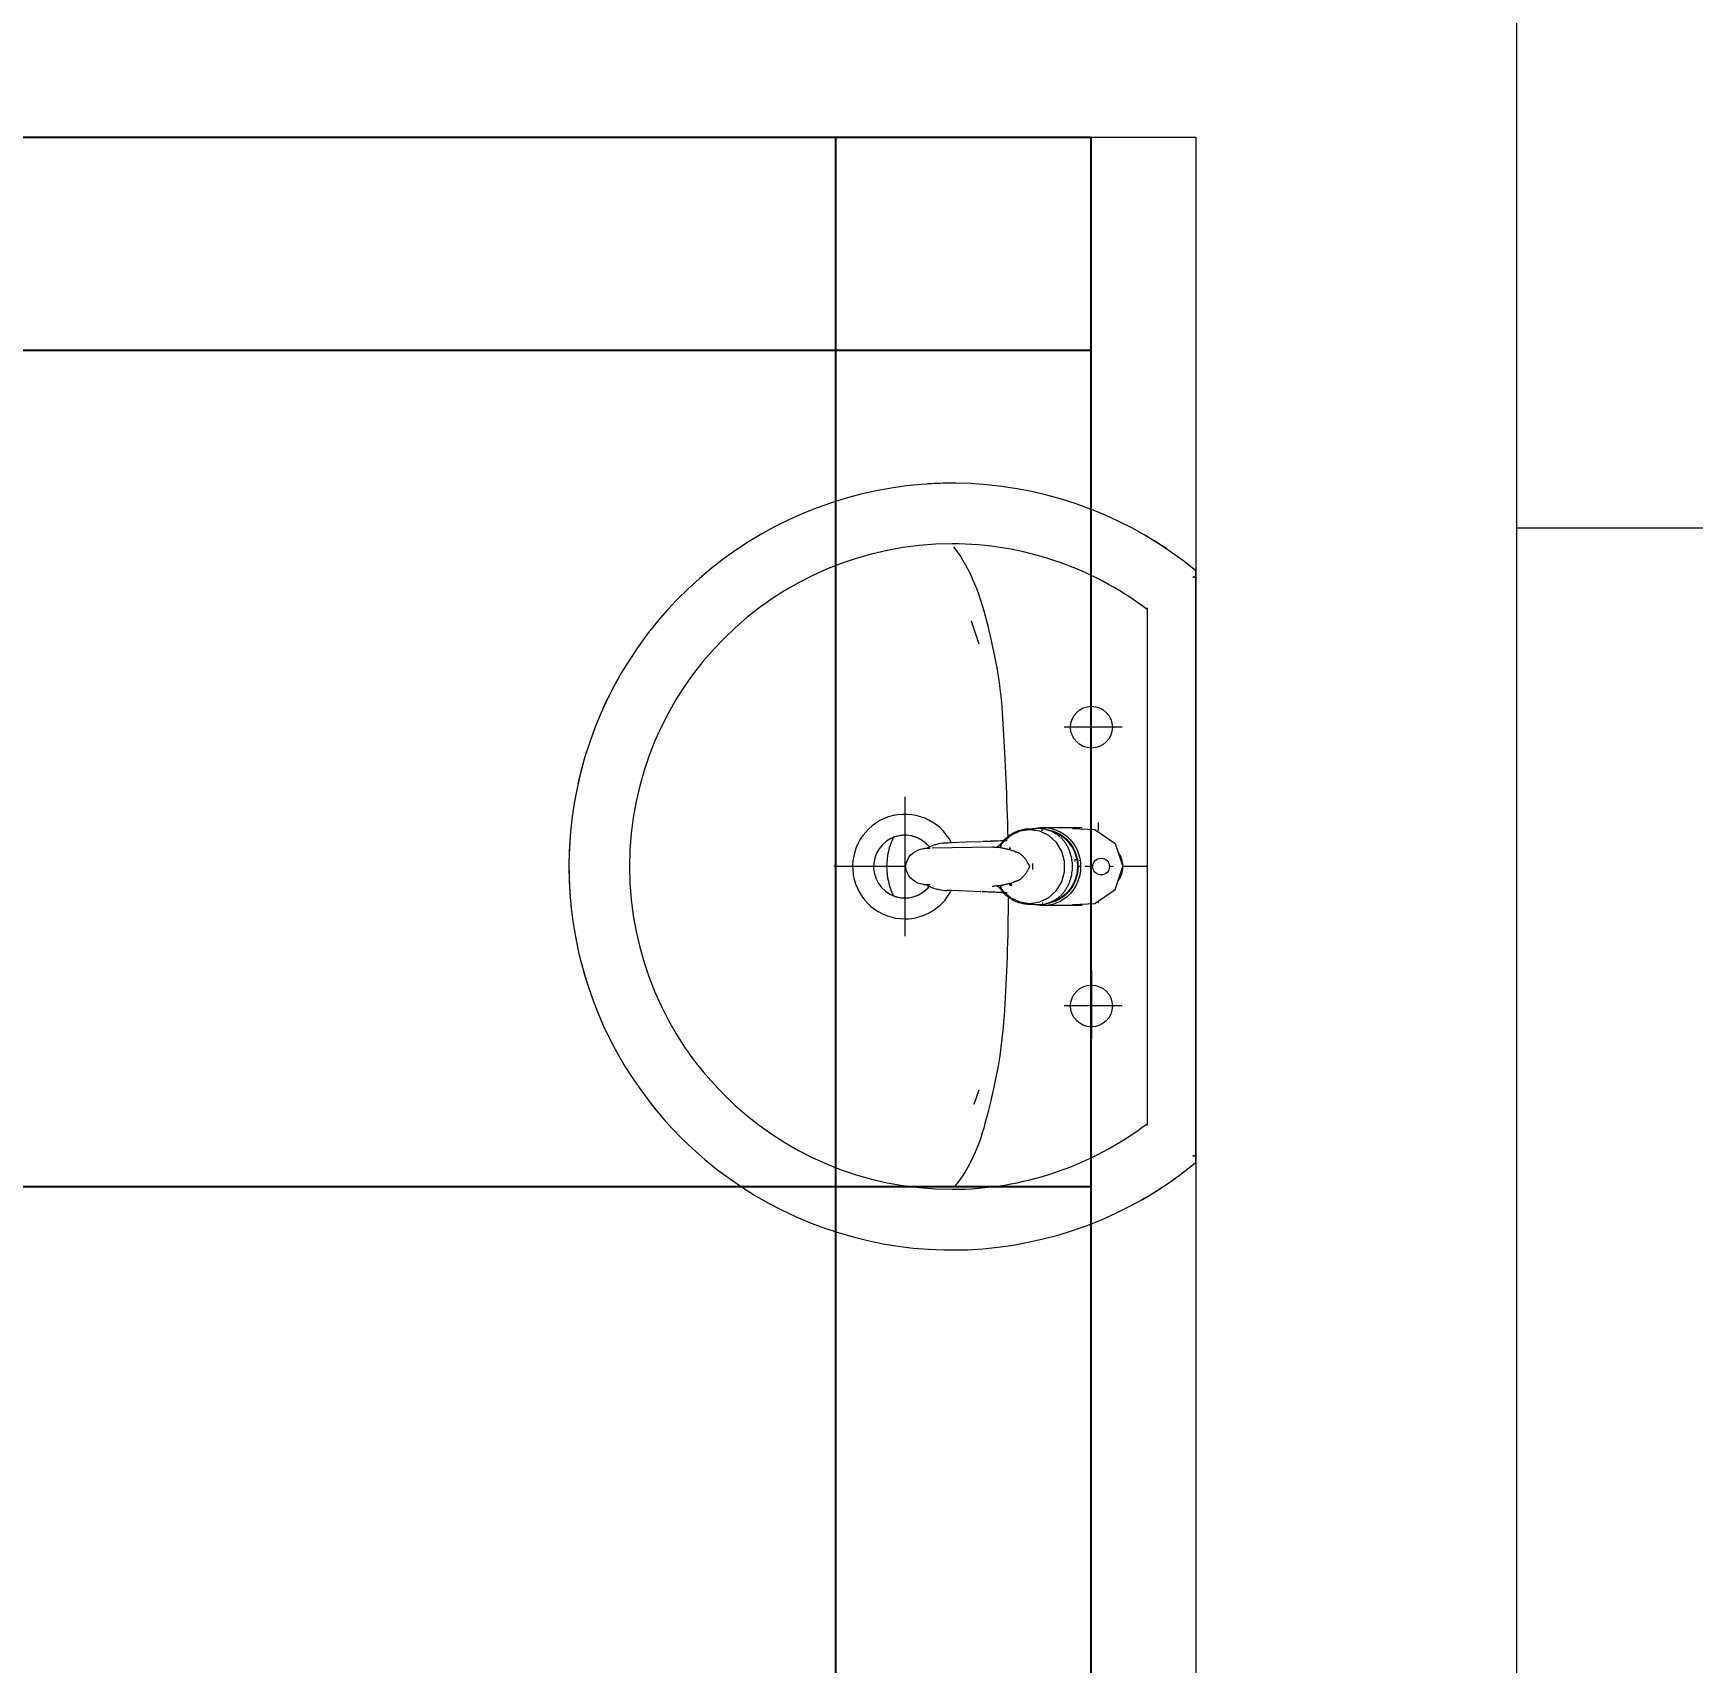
# Model space of a CAD drawing. Header units: inches. Extents: x -12418 to 472786, y -29325 to 19878.
# Drawn here: x 47983 to 49174, y -3942 to -2773 of the extents above; entities that cross this region are included whole.
import ezdxf
from ezdxf import colors
from ezdxf.entities.mleader import LeaderData, LeaderLine
from ezdxf.math import Vec2, Vec3

# ---------------------------------------------------------------- set-up
doc = ezdxf.new("R2010")
doc.units = ezdxf.units.IN
doc.header["$LTSCALE"] = 25
doc.header["$MEASUREMENT"] = 0
doc.linetypes.add('DASHDOT', pattern=[25.4, 12.7, -6.35, 0, -6.35])
doc.layers.get('0').update_dxf_attribs({"color": 8})
doc.layers.add('00-Ground Floor$0$False Ceiling', color=251, linetype='Continuous')
for name, color, linetype, lineweight in [('00-Ground Floor$0$LOADING', 253, 'Continuous', 5), ('00-Ground Floor$0$P-SANR-FIXT', 6, 'Continuous', 18), ('00-Ground Floor$0$P-SANR-FIXT-1', 6, 'Continuous', 13), ('00-Ground Floor$0$Proj', 251, 'Continuous', 5), ('00-Ground Floor$0$Walls', 251, 'Continuous', 5), ('E-LITE-CLNG-CNDT', 6, 'DASHDOT', 35), ('T-DATA-TEXT', 2, 'Continuous', 25)]:
    doc.layers.add(name, color=color, linetype=linetype, lineweight=lineweight)
doc.styles.add('DC_Elc_Romans', font='elc_romans.shx', dxfattribs={"width": 0.7})

# ---------------------------------------------------------------- blocks, each defined once
blk = doc.blocks.new('00-Ground Floor$0$FP_138-161_A_00_GFL_-0_080_Einreichung_Grundrisse_100')
at = {"layer": '00-Ground Floor$0$P-SANR-FIXT'}
blk.add_line((-0.0044, -0.0019), (-0.0045, -0.0021), dxfattribs=at)
at = {"layer": '00-Ground Floor$0$P-SANR-FIXT', "flags": 128}
blk.add_lwpolyline([(-0.0057, -0.0037), (-0.0058, -0.0039), (-0.006, -0.004)], dxfattribs=at)
blk = doc.blocks.new('00-Ground Floor$0$FP_139-161_A_00_GFL_-0_080_Einreichung_Grundrisse_100')
at = {"layer": '00-Ground Floor$0$P-SANR-FIXT'}
blk.add_line((0.0045, -0.0022), (0.0044, -0.002), dxfattribs=at)
at = {"layer": '00-Ground Floor$0$P-SANR-FIXT', "flags": 128}
blk.add_lwpolyline([(0.006, -0.004), (0.0059, -0.0039), (0.0057, -0.0038)], dxfattribs=at)
blk = doc.blocks.new('00-Ground Floor$0$IS_Ceraplus_B8204_BIM_BG _1_ - B8204AA - CERAPLUS single lever basin mixer with pop-up waste-V137-161_A_00_GFL_-0_080_Einreichung_Grundrisse_100')
at = {"layer": '00-Ground Floor$0$P-SANR-FIXT-1'}
h = blk.add_hatch(dxfattribs=at)
h.set_pattern_fill('FP_26', color=256, style=0, pattern_type=2)
h.set_pattern_definition([(225, (0.009, 0), (0.010607, -0.010607), []), (315, (0.009, 0), (0.010607, 0.010607), [])])
h.paths.add_polyline_path([(0.0056, -0.002), (0.0058, -0.0024), (0.0058, -0.0021)])
h.paths.add_polyline_path([(0.007, -0.0039), (0.0088, -0.0045), (0.0084, -0.0043)])
at = {"layer": '00-Ground Floor$0$LOADING'}
for p, q in [((-0.028, 0), (-0.028, -0.0281)), ((0.028, -0.0281), (0.028, 0)), ((-0.0274, -0.0337), (-0.0271, -0.0392)), ((-0.0262, -0.0282), (-0.0263, -0.0287)), ((0.0263, -0.0287), (0.0262, -0.0282)), ((0.0262, -0.0293), (0.0263, -0.0287)), ((0.0271, -0.0392), (0.0274, -0.0337)), ((-0.0137, -0.0512), (-0.0129, -0.0517)), ((0.0124, -0.052), (0.0133, -0.0515)), ((0.0185, -0.0618), (0.019, -0.0539)), ((0.019, -0.0539), (0.0188, -0.0561)), ((0.014, -0.0647), (0.0133, -0.1077))]:
    blk.add_line(p, q, dxfattribs=at)
at = {"layer": '00-Ground Floor$0$LOADING', "flags": 128}
for points in [[(-0.0272, -0.0069), (-0.0266, 0.009), (-0.0165, 0.0236), (0, 0.0291)], [(0.0272, -0.0069), (0.0266, 0.009), (0.0165, 0.0236), (0, 0.0291)], [(-0.0176, -0.0568), (-0.0224, -0.0513), (-0.0254, -0.0448), (-0.0264, -0.0376), (-0.0253, -0.0305), (-0.0222, -0.024), (-0.0172, -0.0186), (-0.0109, -0.0147), (-0.0037, -0.0127), (0.0037, -0.0127), (0.0109, -0.0147), (0.0172, -0.0186), (0.0222, -0.024), (0.0253, -0.0305), (0.0264, -0.0376), (0.0254, -0.0448), (0.0224, -0.0513), (0.0176, -0.0568)], [(-0.0271, -0.0393), (-0.027, -0.0403), (-0.0269, -0.0414), (-0.0267, -0.0424), (-0.0265, -0.0434), (-0.0262, -0.0444), (-0.0259, -0.0454), (-0.0255, -0.0464), (-0.0252, -0.0474), (-0.0247, -0.0484), (-0.0243, -0.0493), (-0.0238, -0.0502), (-0.0232, -0.0511), (-0.0226, -0.052), (-0.022, -0.0529), (-0.0214, -0.0537), (-0.0207, -0.0545), (-0.0199, -0.0553), (-0.0192, -0.0561), (-0.0184, -0.0568), (-0.0176, -0.0575), (-0.0173, -0.0577)], [(0.0173, -0.0577), (0.0181, -0.057), (0.0189, -0.0563), (0.0197, -0.0556), (0.0204, -0.0548), (0.0211, -0.054), (0.0218, -0.0532), (0.0224, -0.0523), (0.023, -0.0514), (0.0236, -0.0505), (0.0241, -0.0496), (0.0246, -0.0487), (0.025, -0.0477), (0.0254, -0.0467), (0.0258, -0.0458), (0.0261, -0.0448), (0.0264, -0.0437), (0.0266, -0.0427), (0.0268, -0.0417), (0.027, -0.0407), (0.0271, -0.0396), (0.0271, -0.0393)], [(-0.019, -0.0539), (-0.0185, -0.0615), (-0.0185, -0.0618)], [(-0.0162, -0.0579), (-0.0156, -0.058), (-0.0151, -0.0581), (-0.0146, -0.0583), (-0.0142, -0.0586), (-0.0139, -0.0588), (-0.0138, -0.0591)], [(-0.0138, -0.0591), (-0.0139, -0.0612), (-0.014, -0.0633)], [(0.0138, -0.0591), (0.0139, -0.0588), (0.0142, -0.0586), (0.0146, -0.0583), (0.0151, -0.0581), (0.0156, -0.058), (0.0162, -0.0579)], [(0.014, -0.0633), (0.0139, -0.0612), (0.0138, -0.0591)], [(0.0171, -0.0578), (0.0174, -0.0575), (0.0176, -0.0568)], [(0.0184, -0.0651), (0.0184, -0.0652), (0.0184, -0.0652), (0.0184, -0.0652), (0.0184, -0.0654), (0.0184, -0.0655)], [(-0.0181, -0.0728), (-0.0177, -0.083), (-0.0172, -0.0938)], [(0.0172, -0.0938), (0.0177, -0.083), (0.0181, -0.0728)], [(-0.0129, -0.1142), (-0.0124, -0.1161), (-0.0118, -0.1179), (-0.0109, -0.1197), (-0.0098, -0.1214), (-0.0084, -0.123), (-0.0067, -0.1244), (-0.0047, -0.1255), (-0.0025, -0.1263), (0, -0.1266)], [(0, -0.1266), (0.0025, -0.1263), (0.0047, -0.1255), (0.0067, -0.1244), (0.0084, -0.123), (0.0098, -0.1214), (0.0109, -0.1197), (0.0118, -0.1179), (0.0124, -0.1161), (0.0129, -0.1142)]]:
    blk.add_lwpolyline(points, dxfattribs=at)
at = {"layer": '00-Ground Floor$0$LOADING'}
for centre, radius, start, end in [((0, 0.0135), 0.00603, 0, 180), ((0, 0.0135), 0.00603, 180, 0), ((-0.009, 0), 0.005, 300, 315), ((0.009, 0), 0.005, 225, 240)]:
    blk.add_arc(centre, radius, start, end, dxfattribs=at)
for centre, major_axis, start_param, end_param in [((0, -0.0281), (-0.028, 0), 4.712389, 6.47291), ((0, -0.0287), (0.0267, 0), 1.570796, 3.036556), ((0, -0.0287), (-0.0263, 0), 4.712389, 5.759587), ((0, -0.0281), (0.028, 0), 6.093357, 7.853982), ((0, -0.0287), (0.0267, 0), 0.105099, 1.570796), ((0, -0.0287), (0.0262, 0), 0.523599, 1.570796), ((0, -0.0287), (0.0263, 0), 2.625648, 2.791756), ((0, -0.0287), (0.0262, 0), 0.349919, 0.515945), ((0, -0.0321), (0.0275, 0), 3.141823, 3.202701), ((0, -0.0321), (0.0275, 0), 3.239313, 3.439417), ((0, -0.0281), (0.028, 0), 3.371221, 3.483334), ((0, -0.0287), (0.0267, 0), 6.059374, 6.108652), ((0, -0.0321), (0.0275, 0), 5.985527, 6.185455), ((0, -0.0281), (0.028, 0), 5.94107, 6.05344), ((0, -0.0321), (0.0275, 0), 6.222066, 6.282955), ((0, -0.0312), (0.0248, 0), 4.111947, 4.191073), ((0, -0.0281), (0.028, 0), 4.202431, 4.259552), ((0, -0.0287), (0.0263, 0), 4.169225, 4.2325), ((0, -0.0281), (0.028, 0), 5.172057, 5.222265)]:
    blk.add_ellipse(centre, major_axis=major_axis, ratio=0.961262, start_param=start_param, end_param=end_param, dxfattribs=at)
for points, knots in [([(0.021, -0.0157), (0.0208, -0.0154), (0.0203, -0.0149), (0.0192, -0.0139), (0.0177, -0.0127), (0.0161, -0.0117), (0.0148, -0.0109), (0.0138, -0.0104), (0.0127, -0.0099), (0.0113, -0.0093), (0.0087, -0.0084), (0.0048, -0.0075), (0, -0.0071), (-0.0048, -0.0075), (-0.0087, -0.0084), (-0.0113, -0.0093), (-0.0127, -0.0099), (-0.0138, -0.0104), (-0.0148, -0.0109), (-0.0161, -0.0117), (-0.0177, -0.0127), (-0.0191, -0.0139), (-0.0202, -0.0149), (-0.0208, -0.0154), (-0.021, -0.0157)], [0.2222222, 0.2222222, 0.2222222, 0.2222222, 0.2361111, 0.25, 0.2777778, 0.3055556, 0.3194444, 0.3333333, 0.3472222, 0.3611111, 0.3888889, 0.4444444, 0.5, 0.5555556, 0.6111111, 0.6388889, 0.6527778, 0.6666667, 0.6805556, 0.6944444, 0.7222222, 0.75, 0.7638889, 0.7777778, 0.7777778, 0.7777778, 0.7777778]), ([(-0.0215, -0.0162), (-0.0216, -0.0163), (-0.0219, -0.0167), (-0.0227, -0.0177), (-0.0238, -0.0192), (-0.0249, -0.0211), (-0.0258, -0.0231), (-0.0266, -0.0253), (-0.0273, -0.0282), (-0.0275, -0.0305), (-0.0275, -0.0321)], [0.7859035, 0.7859035, 0.7859035, 0.7859035, 0.7916667, 0.8055556, 0.8333333, 0.8611111, 0.8888889, 0.9166667, 0.9444444, 1, 1, 1, 1]), ([(0.0275, -0.0321), (0.0275, -0.0305), (0.0273, -0.0282), (0.0266, -0.0253), (0.0258, -0.0231), (0.0249, -0.0211), (0.0238, -0.0192), (0.0227, -0.0177), (0.0219, -0.0167), (0.0216, -0.0163), (0.0215, -0.0162)], [0, 0, 0, 0, 0.0555556, 0.0833333, 0.1111111, 0.1388889, 0.1666667, 0.1944444, 0.2083333, 0.2142181, 0.2142181, 0.2142181, 0.2142181]), ([(0, -0.0357), (-0.0006, -0.0357), (-0.0013, -0.0357), (-0.002, -0.0357), (-0.0022, -0.0357)], [0, 0, 0, 0, 0.1, 0.1298359, 0.1298359, 0.1298359, 0.1298359]), ([(0.0022, -0.0357), (0.002, -0.0357), (0.0013, -0.0357), (0.0006, -0.0357), (0, -0.0357)], [0.8701578, 0.8701578, 0.8701578, 0.8701578, 0.9, 1, 1, 1, 1]), ([(0, -0.0378), (-0.0005, -0.038), (-0.0012, -0.0384), (-0.0021, -0.0389), (-0.0028, -0.0393), (-0.0035, -0.0397), (-0.0042, -0.04), (-0.0049, -0.0405), (-0.0055, -0.0409), (-0.0061, -0.0414), (-0.0067, -0.0419), (-0.0072, -0.0424), (-0.0078, -0.0429), (-0.0083, -0.0435), (-0.0088, -0.0441), (-0.0092, -0.0446), (-0.0096, -0.0452), (-0.01, -0.0459), (-0.0103, -0.0466), (-0.0105, -0.0472), (-0.0107, -0.0477), (-0.0108, -0.0481), (-0.0109, -0.0484), (-0.0111, -0.0489), (-0.0114, -0.0497), (-0.0118, -0.0509), (-0.0122, -0.0521), (-0.0124, -0.053), (-0.0126, -0.0537), (-0.0128, -0.0544), (-0.0129, -0.0552), (-0.0131, -0.0559), (-0.0132, -0.0566), (-0.0134, -0.0572), (-0.0136, -0.0581), (-0.0137, -0.0587), (-0.0138, -0.0591)], [0, 0, 0, 0, 0.055556, 0.083333, 0.111111, 0.138889, 0.166667, 0.194444, 0.222222, 0.25, 0.277778, 0.305556, 0.333333, 0.361111, 0.388889, 0.416667, 0.444444, 0.472222, 0.5, 0.527778, 0.541667, 0.555556, 0.569444, 0.583333, 0.611111, 0.666667, 0.722222, 0.75, 0.777778, 0.805556, 0.833333, 0.861111, 0.888889, 0.916667, 0.944444, 1, 1, 1, 1]), ([(0.0138, -0.0591), (0.0137, -0.0587), (0.0136, -0.0581), (0.0134, -0.0572), (0.0132, -0.0566), (0.0131, -0.0559), (0.0129, -0.0552), (0.0128, -0.0544), (0.0126, -0.0537), (0.0124, -0.053), (0.0122, -0.0521), (0.0118, -0.0509), (0.0114, -0.0497), (0.0111, -0.0489), (0.0109, -0.0484), (0.0108, -0.0481), (0.0107, -0.0477), (0.0105, -0.0472), (0.0103, -0.0466), (0.01, -0.0459), (0.0096, -0.0452), (0.0092, -0.0446), (0.0088, -0.0441), (0.0083, -0.0435), (0.0078, -0.0429), (0.0072, -0.0424), (0.0067, -0.0419), (0.0061, -0.0414), (0.0055, -0.0409), (0.0049, -0.0405), (0.0042, -0.04), (0.0035, -0.0397), (0.0028, -0.0393), (0.0021, -0.0389), (0.0012, -0.0384), (0.0005, -0.038), (0, -0.0378)], [0, 0, 0, 0, 0.055556, 0.083333, 0.111111, 0.138889, 0.166667, 0.194444, 0.222222, 0.25, 0.277778, 0.333333, 0.388889, 0.416667, 0.430556, 0.444444, 0.458333, 0.472222, 0.5, 0.527778, 0.555556, 0.583333, 0.611111, 0.638889, 0.666667, 0.694444, 0.722222, 0.75, 0.777778, 0.805556, 0.833333, 0.861111, 0.888889, 0.916667, 0.944444, 1, 1, 1, 1]), ([(-0.0188, -0.0538), (-0.0188, -0.0547), (-0.0186, -0.0582), (-0.0185, -0.0619), (-0.0184, -0.0646)], [0.6724021, 0.6724021, 0.6724021, 0.6724021, 0.75, 1, 1, 1, 1]), ([(-0.0162, -0.0579), (-0.0162, -0.0578), (-0.0163, -0.0578), (-0.0165, -0.0577), (-0.0166, -0.0575), (-0.0167, -0.0574), (-0.0169, -0.0573), (-0.017, -0.0572), (-0.0172, -0.0571), (-0.0173, -0.057), (-0.0175, -0.0569), (-0.0176, -0.0568)], [0, 0, 0, 0, 0.1, 0.2, 0.3, 0.4, 0.5, 0.6, 0.7, 0.8, 1, 1, 1, 1]), ([(-0.0148, -0.0587), (-0.015, -0.0586), (-0.0159, -0.0583), (-0.0167, -0.058), (-0.0172, -0.0578)], [0.8, 0.8, 0.8, 0.8, 0.85, 1, 1, 1, 1]), ([(0.0141, -0.0613), (0.0141, -0.0611), (0.0143, -0.0608), (0.0145, -0.0604), (0.0148, -0.06), (0.0151, -0.0596), (0.0153, -0.0594), (0.0155, -0.0592), (0.0156, -0.059), (0.0158, -0.0588), (0.016, -0.0587), (0.0163, -0.0585), (0.0165, -0.0583), (0.0166, -0.0582)], [0.3333333, 0.3333333, 0.3333333, 0.3333333, 0.4166667, 0.5, 0.5833333, 0.6666667, 0.7083333, 0.75, 0.7916667, 0.8333333, 0.875, 0.9166667, 1, 1, 1, 1]), ([(0.0176, -0.0568), (0.0175, -0.0569), (0.0173, -0.057), (0.0172, -0.0571), (0.017, -0.0572), (0.0169, -0.0573), (0.0167, -0.0574), (0.0166, -0.0575), (0.0165, -0.0577), (0.0163, -0.0578), (0.0162, -0.0578), (0.0162, -0.0579)], [0, 0, 0, 0, 0.2, 0.3, 0.4, 0.5, 0.6, 0.7, 0.8, 0.9, 1, 1, 1, 1]), ([(0.0184, -0.0646), (0.0185, -0.0619), (0.0186, -0.0582), (0.0188, -0.0547), (0.0188, -0.0538)], [0, 0, 0, 0, 0.25, 0.3275586, 0.3275586, 0.3275586, 0.3275586]), ([(-0.0131, -0.1116), (-0.0132, -0.1115), (-0.0135, -0.1109), (-0.0141, -0.1099), (-0.0147, -0.1086), (-0.0153, -0.1072), (-0.0159, -0.1053), (-0.0167, -0.1021), (-0.0171, -0.0992), (-0.0171, -0.0973)], [0.4856715, 0.4856715, 0.4856715, 0.4856715, 0.5, 0.55, 0.6, 0.65, 0.7, 0.8, 1, 1, 1, 1]), ([(0.0131, -0.1116), (0.0133, -0.1113), (0.0137, -0.1106), (0.0142, -0.1096), (0.0147, -0.1084), (0.0153, -0.1072), (0.0159, -0.1053), (0.0167, -0.1021), (0.0171, -0.0992), (0.0171, -0.0973)], [-0.5143371, -0.5143371, -0.5143371, -0.5143371, -0.475, -0.4375, -0.4, -0.35, -0.3, -0.2, 0, 0, 0, 0]), ([(-0.0132, -0.1091), (-0.0132, -0.1096), (-0.0132, -0.1103), (-0.0132, -0.1111), (-0.0132, -0.1115), (-0.0132, -0.1118), (-0.0131, -0.1122), (-0.0131, -0.1125), (-0.0131, -0.1128), (-0.0131, -0.1131), (-0.013, -0.1134), (-0.013, -0.1138), (-0.0129, -0.1141), (-0.0129, -0.1142)], [0.2, 0.2, 0.2, 0.2, 0.4, 0.5, 0.55, 0.6, 0.65, 0.7, 0.75, 0.8, 0.85, 0.9, 1, 1, 1, 1]), ([(0.0129, -0.1142), (0.0129, -0.1141), (0.013, -0.1138), (0.013, -0.1134), (0.0131, -0.1131), (0.0131, -0.1128), (0.0131, -0.1125), (0.0131, -0.1122), (0.0132, -0.1118), (0.0132, -0.1115), (0.0132, -0.1111), (0.0132, -0.1103), (0.0132, -0.1096), (0.0132, -0.1091)], [0, 0, 0, 0, 0.1, 0.15, 0.2, 0.25, 0.3, 0.35, 0.4, 0.45, 0.5, 0.6, 0.8, 0.8, 0.8, 0.8])]:
    blk.add_open_spline(points, degree=3, knots=knots, dxfattribs=at)
for points in [[(-0.0172, -0.0578), (-0.0171, -0.0578), (-0.0169, -0.058), (-0.0167, -0.0581), (-0.0166, -0.0582)], [(-0.0162, -0.0579), (-0.0162, -0.0579), (-0.0164, -0.0581), (-0.0165, -0.0582), (-0.0166, -0.0583), (-0.0166, -0.0582), (-0.0166, -0.0582)], [(-0.0166, -0.0582), (-0.0163, -0.0585), (-0.0156, -0.059), (-0.0148, -0.0599), (-0.0142, -0.0609), (-0.0139, -0.0617), (-0.0138, -0.0621)], [(0.0172, -0.0578), (0.0168, -0.0579), (0.0158, -0.0583), (0.0147, -0.0587), (0.0141, -0.059)], [(0.0166, -0.0582), (0.0166, -0.0582), (0.0166, -0.0583), (0.0165, -0.0582), (0.0164, -0.0581), (0.0162, -0.0579), (0.0162, -0.0579)], [(0.0166, -0.0582), (0.0167, -0.0582), (0.0168, -0.0581), (0.0169, -0.058), (0.0169, -0.058)], [(0.0169, -0.058), (0.017, -0.0579), (0.0171, -0.0579), (0.0171, -0.0578)], [(-0.0184, -0.0646), (-0.0183, -0.0659), (-0.0182, -0.0684), (-0.0181, -0.0709), (-0.0181, -0.0721)], [(-0.014, -0.0633), (-0.014, -0.0633), (-0.014, -0.0633), (-0.014, -0.0633)], [(-0.014, -0.0646), (-0.014, -0.0644), (-0.014, -0.064), (-0.014, -0.0635), (-0.014, -0.0633)], [(0.014, -0.0633), (0.014, -0.0633), (0.014, -0.0633), (0.014, -0.0633)], [(0.014, -0.0633), (0.014, -0.0635), (0.014, -0.064), (0.014, -0.0644), (0.014, -0.0647)], [(0.0181, -0.0721), (0.0181, -0.0709), (0.0182, -0.0684), (0.0183, -0.0659), (0.0184, -0.0646)], [(-0.0172, -0.0938), (-0.0172, -0.0944), (-0.0172, -0.0956), (-0.0171, -0.0967), (-0.0171, -0.0973)], [(0.0171, -0.0973), (0.0171, -0.0967), (0.0172, -0.0956), (0.0172, -0.0944), (0.0172, -0.0938)]]:
    blk.add_open_spline(points, degree=3, dxfattribs=at)
for name in ['00-Ground Floor$0$FP_138-161_A_00_GFL_-0_080_Einreichung_Grundrisse_100', '00-Ground Floor$0$FP_139-161_A_00_GFL_-0_080_Einreichung_Grundrisse_100']:
    blk.add_blockref(name, (0, 0), dxfattribs=at)
blk = doc.blocks.new('00-Ground Floor$0$_100_WB_KER_REN_55x45x18 - _100_WB_KER_REN_55x45x18-V63-161_A_00_GFL_-0_080_Einreichung_Grundrisse_100')
at = {"layer": '00-Ground Floor$0$LOADING'}
for p, q in [((-0.2075, 0.225), (-0.2075, 0.2227)), ((0.2074, 0.225), (-0.2074, 0.225)), ((0.2075, 0.2227), (0.2075, 0.225)), ((-0.1855, 0.1899), (0.1855, 0.1899)), ((0, 0.1899), (0, 0.1724)), ((-0.1, 0.172), (-0.1, 0.1303)), ((0.1, 0.172), (0.1, 0.1303)), ((-0.0259, 0.155), (-0.0315, 0.155)), ((0, 0.1656), (0, 0.1628)), ((0.026, 0.155), (0.0248, 0.155)), ((-0.0744, 0.15), (-0.1234, 0.15)), ((0, 0.1509), (0, 0.1454)), ((0.0744, 0.15), (0.1234, 0.15)), ((0, 0.1422), (0, 0.1399)), ((-0.1763, 0.0637), (-0.1598, 0.0692)), ((0.1605, 0.0691), (0.1707, 0.0656)), ((-0.05, 0.0161), (0.05, 0.0161)), ((0, 0.0168), (0, -0.0348))]:
    blk.add_line(p, q, dxfattribs=at)
at = {"layer": '00-Ground Floor$0$LOADING', "flags": 128}
for points in [[(-0.2121, 0.225), (-0.219, 0.2164), (-0.2254, 0.2075), (-0.2316, 0.1983), (-0.2373, 0.189), (-0.2427, 0.1794), (-0.2476, 0.1696), (-0.2522, 0.1596), (-0.2564, 0.1494), (-0.2602, 0.1391), (-0.2635, 0.1286), (-0.2665, 0.118), (-0.269, 0.1073), (-0.271, 0.0965), (-0.2727, 0.0856), (-0.2739, 0.0747), (-0.2747, 0.0637), (-0.275, 0.0527), (-0.275, 0.05)], [(0.275, 0.05), (0.2748, 0.061), (0.2741, 0.072), (0.273, 0.0829), (0.2715, 0.0938), (0.2695, 0.1046), (0.2671, 0.1154), (0.2643, 0.126), (0.261, 0.1365), (0.2574, 0.1469), (0.2533, 0.1571), (0.2488, 0.1671), (0.2439, 0.177), (0.2387, 0.1866), (0.233, 0.1961), (0.227, 0.2053), (0.2206, 0.2142), (0.2138, 0.2229), (0.2121, 0.225)], [(-0.275, 0.05), (-0.2748, 0.039), (-0.2741, 0.028), (-0.273, 0.0171), (-0.2715, 0.0062), (-0.2695, -0.0046), (-0.2671, -0.0154), (-0.2643, -0.026), (-0.261, -0.0365), (-0.2574, -0.0469), (-0.2533, -0.0571), (-0.2488, -0.0671), (-0.2439, -0.077), (-0.2387, -0.0866), (-0.233, -0.0961), (-0.227, -0.1053), (-0.2206, -0.1142), (-0.2138, -0.1229), (-0.2067, -0.1313), (-0.1993, -0.1395), (-0.1916, -0.1473), (-0.1836, -0.1548), (-0.1752, -0.162), (-0.1666, -0.1688), (-0.1577, -0.1753), (-0.1486, -0.1814), (-0.1392, -0.1872), (-0.1296, -0.1925), (-0.1198, -0.1975), (-0.1098, -0.2021), (-0.0996, -0.2063), (-0.0893, -0.2101), (-0.0788, -0.2135), (-0.0682, -0.2164), (-0.0575, -0.2189), (-0.0467, -0.221), (-0.0359, -0.2227), (-0.0249, -0.2239), (-0.014, -0.2246), (-0.003, -0.225), (0.008, -0.2249), (0.019, -0.2243), (0.03, -0.2234), (0.0409, -0.2219), (0.0517, -0.2201), (0.0625, -0.2178), (0.0731, -0.2151), (0.0837, -0.212), (0.0941, -0.2084), (0.1043, -0.2044), (0.1144, -0.2001), (0.1243, -0.1953), (0.1341, -0.1901), (0.1436, -0.1846), (0.1528, -0.1786), (0.1618, -0.1723), (0.1706, -0.1657), (0.1791, -0.1587), (0.1873, -0.1514), (0.1952, -0.1437), (0.2028, -0.1358), (0.21, -0.1275), (0.217, -0.119), (0.2236, -0.1101), (0.2298, -0.1011), (0.2356, -0.0918), (0.2411, -0.0822), (0.2462, -0.0725), (0.2509, -0.0625), (0.2552, -0.0524), (0.2591, -0.0421), (0.2626, -0.0317), (0.2656, -0.0211), (0.2683, -0.0104), (0.2705, 0.0003), (0.2722, 0.0112), (0.2736, 0.0221), (0.2745, 0.0331), (0.2749, 0.0441), (0.275, 0.05)]]:
    blk.add_lwpolyline(points, dxfattribs=at)
at = {"layer": '00-Ground Floor$0$LOADING'}
for centre in [(-0.1, 0.15), (0.1, 0.15)]:
    blk.add_circle(centre, 0.015, dxfattribs=at)
for centre, radius, start, end in [((0, 0.05), 0.275, 140.4788, 141.2381), ((0, 0.05), 0.275, 38.7619, 39.5212), ((0, 0.05), 0.275, 145.9324, 150.3591), ((0, 0.05), 0.275, 29.6409, 34.0676), ((0, 0.05), 0.2315, 142.8209, 180), ((0, 0.05), 0.2315, 0, 37.1791), ((0, 0.155), 0.0175, 54.0899, 125.9101), ((0, 0.155), 0.0175, 68.869, 83.8798), ((0, 0.155), 0.0175, 251.9463, 258.2346), ((0, 0.05), 0.275, 180, 183.6225), ((0, 0.05), 0.2315, 180, 0), ((0, 0.0161), 0.0375, 117.1305, 0), ((0, 0.0161), 0.0375, 0, 61.4146), ((0, 0.0161), 0.0225, 129.5025, 0), ((0, 0.0161), 0.0225, 156.725, 162.0134), ((0, 0.0161), 0.0225, 138.0808, 143.3939), ((0, 0.0161), 0.0225, 0, 51.4286), ((0, 0.0161), 0.0225, 36.616, 41.9265), ((0, 0.0161), 0.0225, 17.9887, 23.276), ((0, 0.0161), 0.0225, 180, 193.3417), ((0, 0.0161), 0.0225, 346.6583, 0), ((0, 0.0161), 0.0225, 197.0466, 201.508), ((0, 0.05), 0.047, 243.4433, 296.5567), ((0, 0.0161), 0.0225, 338.492, 342.9534), ((0, 0.05), 0.275, 307.6689, 312), ((0, 0.05), 0.275, 240, 245.6589), ((0, 0.05), 0.275, 252, 257.5535), ((0, 0.05), 0.275, 282.9241, 288), ((0, 0.05), 0.275, 264, 276)]:
    blk.add_arc(centre, radius, start, end, dxfattribs=at)
for points, knots in [([(-0.2074, 0.225), (-0.2078, 0.225), (-0.2086, 0.225), (-0.2095, 0.225), (-0.2102, 0.225), (-0.2106, 0.225), (-0.2109, 0.225), (-0.2111, 0.225), (-0.2114, 0.225), (-0.2116, 0.225), (-0.2118, 0.225), (-0.2119, 0.225), (-0.2119, 0.225)], [-1, -1, -1, -1, -0.8333333, -0.6666667, -0.5833333, -0.5, -0.4583333, -0.4166667, -0.3333333, -0.2916667, -0.25, -0.1666667, -0.1666667, -0.1666667, -0.1666667]), ([(0.2119, 0.225), (0.2119, 0.225), (0.2118, 0.225), (0.2116, 0.225), (0.2114, 0.225), (0.2111, 0.225), (0.2109, 0.225), (0.2106, 0.225), (0.2102, 0.225), (0.2095, 0.225), (0.2086, 0.225), (0.2078, 0.225), (0.2074, 0.225)], [-0.8333333, -0.8333333, -0.8333333, -0.8333333, -0.75, -0.7083333, -0.6666667, -0.5833333, -0.5416667, -0.5, -0.4166667, -0.3333333, -0.1666667, 0, 0, 0, 0]), ([(-0.0037, 0.1721), (-0.0046, 0.1719), (-0.0064, 0.1714), (-0.0081, 0.1705), (-0.009, 0.17)], [0.5653198, 0.5653198, 0.5653198, 0.5653198, 0.6111111, 0.6666667, 0.6666667, 0.6666667, 0.6666667]), ([(0.009, 0.17), (0.0086, 0.1703), (0.0077, 0.1708), (0.0059, 0.1715), (0.0046, 0.1719), (0.0037, 0.1721)], [0.3333333, 0.3333333, 0.3333333, 0.3333333, 0.3611111, 0.3888889, 0.4346482, 0.4346482, 0.4346482, 0.4346482]), ([(-0.2294, 0.0509), (-0.2103, 0.066), (-0.1431, 0.0839), (-0.1084, 0.0863), (-0.0496, 0.0893), (-0.0206, 0.0899)], [0.0392191, 0.0392191, 0.0392191, 0.0392191, 0.1715289, 0.4228457, 0.6475389, 0.6475389, 0.6475389, 0.6475389]), ([(0.0209, 0.0903), (0.0512, 0.0901), (0.1113, 0.0879), (0.1514, 0.0828), (0.2115, 0.0665), (0.2292, 0.052)], [0.7533082, 0.7533082, 0.7533082, 0.7533082, 0.9865548, 1.235629, 1.3638988, 1.3638988, 1.3638988, 1.3638988]), ([(-0.0141, 0.0337), (-0.0162, 0.0319), (-0.0207, 0.0267), (-0.0225, 0.02), (-0.0225, 0.0161)], [0.7144203, 0.7144203, 0.7144203, 0.7144203, 0.8333333, 1, 1, 1, 1]), ([(0.0225, 0.0161), (0.0225, 0.0187), (0.0216, 0.0239), (0.0182, 0.0298), (0.0152, 0.0327), (0.0141, 0.0337)], [0, 0, 0, 0, 0.1111111, 0.2222222, 0.285568, 0.285568, 0.285568, 0.285568])]:
    blk.add_open_spline(points, degree=3, knots=knots, dxfattribs=at)
for points in [[(-0.2075, 0.2227), (-0.2075, 0.2231), (-0.2075, 0.2235), (-0.2075, 0.2239)], [(0.2075, 0.2239), (0.2075, 0.2235), (0.2075, 0.2231), (0.2075, 0.2227)], [(-0.1852, 0.1899), (-0.1853, 0.1899), (-0.1854, 0.1899), (-0.1855, 0.1899)], [(0.1855, 0.1899), (0.1854, 0.1899), (0.1853, 0.1899), (0.1852, 0.1899)], [(-0.0009, 0.1725), (-0.0013, 0.1725), (-0.0018, 0.1724), (-0.0022, 0.1724)], [(0.0022, 0.1724), (0.0018, 0.1724), (0.0013, 0.1725), (0.0009, 0.1725)], [(-0.0225, 0.0161), (-0.0225, 0.0147), (-0.0222, 0.012), (-0.0215, 0.0093), (-0.021, 0.008)], [(0.021, 0.008), (0.0215, 0.0093), (0.0222, 0.012), (0.0225, 0.0147), (0.0225, 0.0161)]]:
    blk.add_open_spline(points, degree=3, dxfattribs=at)
at = {"layer": '00-Ground Floor$0$LOADING', "xscale": -1, "rotation": 5.088887490341627e-12}
blk.add_blockref('00-Ground Floor$0$IS_Ceraplus_B8204_BIM_BG _1_ - B8204AA - CERAPLUS single lever basin mixer with pop-up waste-V137-161_A_00_GFL_-0_080_Einreichung_Grundrisse_100', (0, 0.1434), dxfattribs=at)
blk = doc.blocks.new('00-Ground Floor$0$A$Ce9e1c4c3')
at = {"layer": '00-Ground Floor$0$False Ceiling', "color": 254}
for p, q in [((-54641.5, -2847.4, 0), (-51257.6, -2847.4, 0)), ((-51257.6, -2847.4, 0), (-51257.6, -6847.4, 0))]:
    blk.add_line(p, q, dxfattribs=at)
at = {"layer": '00-Ground Floor$0$False Ceiling', "color": 254, "linetype": 'Continuous'}
for p, q in [((-51440.6, -6847.4), (-51440.6, -2847.4)), ((-54641.5, -3000), (-51257.6, -3000)), ((-54641.5, -3600), (-51257.6, -3600))]:
    blk.add_line(p, q, dxfattribs=at)
blk = doc.blocks.new('00-Ground Floor')
at = {"layer": '00-Ground Floor$0$Proj', "elevation": 0}
blk.add_lwpolyline([(49047.9, -3127.4), (52147.9, -3127.4), (52147.9, -947.4)], dxfattribs=at)
at = {"layer": '00-Ground Floor$0$Walls'}
for p, q in [((49047.9, -2747.4, 0), (49047.9, -4090.8, 0)), ((45282.9, -2847.4, 0), (48817.9, -2847.4, 0)), ((48817.9, -2847.4, 0), (48817.9, -4090.8, 0))]:
    blk.add_line(p, q, dxfattribs=at)
at = {"layer": '00-Ground Floor$0$False Ceiling', "color": 254}
blk.add_blockref('00-Ground Floor$0$A$Ce9e1c4c3', (100000, 0), dxfattribs=at)
at = {"layer": '00-Ground Floor$0$LOADING', "xscale": 1000, "yscale": 1000, "zscale": 1000, "rotation": 270}
blk.add_blockref('00-Ground Floor$0$_100_WB_KER_REN_55x45x18 - _100_WB_KER_REN_55x45x18-V63-161_A_00_GFL_-0_080_Einreichung_Grundrisse_100', (48592.9, -3370.5, 0), dxfattribs=at)
blk = doc.blocks.new('DC_Arrow-ArrowEllipse')
at = {"color": 0}
blk.add_ellipse((0, 0), major_axis=(0.4, 0), ratio=0.4, dxfattribs=at)
at = {"color": 0, "ltscale": 0.5}
blk.add_solid([(-1.4, 0.1667), (-0.4, 0), (-1.4, -0.1667)], dxfattribs=at)

msp = doc.modelspace()

# ---------------------------------------------------------------- block references
at = {"layer": 'E-LITE-CLNG-CNDT'}
msp.add_blockref('00-Ground Floor', (0, 0), dxfattribs=at)

# ---------------------------------------------------------------- leaders
at = {"layer": 'T-DATA-TEXT'}
ml = msp.add_multileader_mtext('Standard', dxfattribs=at)
ml.set_content('LINE 1 TO SOUND RACK\\PIN DATA ROOM  ', color=256, style='DC_Elc_Romans')
ml.set_leader_properties(color=45)
ml.set_arrow_properties(name='DC_Arrow-ArrowEllipse')
ml.build(insert=Vec2(0, 0))
ml.multileader.update_dxf_attribs({"dogleg_length": 2, "arrow_head_size": 200, "scale": 100})
ctx = ml.context
ctx.base_point, ctx.scale, ctx.char_height, ctx.arrow_head_size, ctx.landing_gap_size, ctx.plane_origin = Vec3(12444.3, -3100.5, 0), 100, 200, 200, 200, Vec3(17205.9, 2234.9, 0)
notes = []
notes.append((ctx, [(0, (1, 1, 0), (12244.3, -3100.5, 0), (1, 0), 200, [(0, [(11812.3, -2440.2, 0)], 0, [])])]))
ctx.mtext.insert, ctx.mtext.width, ctx.mtext.flow_direction = Vec3(12644.3, -3000.5, 0), 2820.295, 5
ml = msp.add_multileader_mtext('Standard', dxfattribs=at)
ml.set_content('LINE 6,7,8,9&10 \\PUP TO 2ND FLOOR  ', color=256, style='DC_Elc_Romans')
ml.set_leader_properties(color=45)
ml.build(insert=Vec2(0, 0))
ml.multileader.update_dxf_attribs({"dogleg_length": 2, "arrow_head_size": 200, "scale": 100})
ctx = ml.context
ctx.base_point, ctx.scale, ctx.char_height, ctx.arrow_head_size, ctx.landing_gap_size, ctx.plane_origin = Vec3(17059.7, -2912.8, -0.1), 100, 200, 200, 200, Vec3(30339.4, -650.7, -0.1)
notes.append((ctx, [(1, (1, 1, 0), (19633.1, -2912.8, -0.1), (-1, 0), 200, [(0, [(20323.6, -2798, -0.1)], 0, [])])]))
ctx.mtext.insert, ctx.mtext.width, ctx.mtext.flow_direction = Vec3(17259.7, -2812.8, -0.1), 2820.295, 5
ml = msp.add_multileader_mtext('Standard', dxfattribs=at)
ml.set_content('PUBLIC ADDRESS\\PRACK FOR PAGING \\PAND BACKGROUND MUSIC', color=256, style='DC_Elc_Romans')
ml.set_leader_properties(color=45)
ml.build(insert=Vec2(0, 0))
ml.multileader.update_dxf_attribs({"dogleg_length": 2, "arrow_head_size": 200, "scale": 100})
ctx = ml.context
ctx.base_point, ctx.scale, ctx.char_height, ctx.arrow_head_size, ctx.landing_gap_size, ctx.plane_origin = Vec3(24257.3, -3688.1), 100, 200, 200, 200, Vec3(21785.8, -948.5)
notes.append((ctx, [(0, (1, 1, 0), (24057.3, -3688.1), (1, 0), 200, [(1, [(21214.6, -6047.4)], 0, [])])]))
ctx.mtext.insert, ctx.mtext.width, ctx.mtext.flow_direction = Vec3(24457.3, -3588.1), 4483.29, 5
ml = msp.add_multileader_mtext('Standard', dxfattribs=at)
ml.set_content('LINE 3 TO SOUND RACK\\PIN DATA ROOM  ', color=256, style='DC_Elc_Romans')
ml.set_leader_properties(color=45)
ml.set_arrow_properties(name='DC_Arrow-ArrowEllipse')
ml.build(insert=Vec2(0, 0))
ml.multileader.update_dxf_attribs({"dogleg_length": 2, "arrow_head_size": 200, "scale": 100})
ctx = ml.context
ctx.base_point, ctx.scale, ctx.char_height, ctx.arrow_head_size, ctx.landing_gap_size, ctx.plane_origin = Vec3(15417.5, -3725.9, 0), 100, 200, 200, 200, Vec3(33834.9, 2941.3, 0)
notes.append((ctx, [(1, (1, 1, 0), (18597.5, -3725.9, 0), (-1, 0), 200, [(0, [(19555.7, -4847.4, 0)], 0, [])])]))
ctx.mtext.insert, ctx.mtext.width, ctx.mtext.flow_direction = Vec3(15617.5, -3625.9, 0), 2820.295, 5
for ctx, leaders in notes:
    for number, flags, end, landing, length, lines in leaders:
        leader = LeaderData()
        leader.index, (leader.has_last_leader_line, leader.has_dogleg_vector, leader.attachment_direction) = number, flags
        leader.last_leader_point, leader.dogleg_vector, leader.dogleg_length = Vec3(end), Vec3(landing), length
        for number, points, colour, breaks in lines:
            line = LeaderLine()
            line.index, line.vertices, line.color, line.breaks = number, Vec3.list(points), colors.encode_raw_color(colour), breaks
            leader.lines.append(line)
        ctx.leaders.append(leader)

doc.saveas('drawing.dxf')
